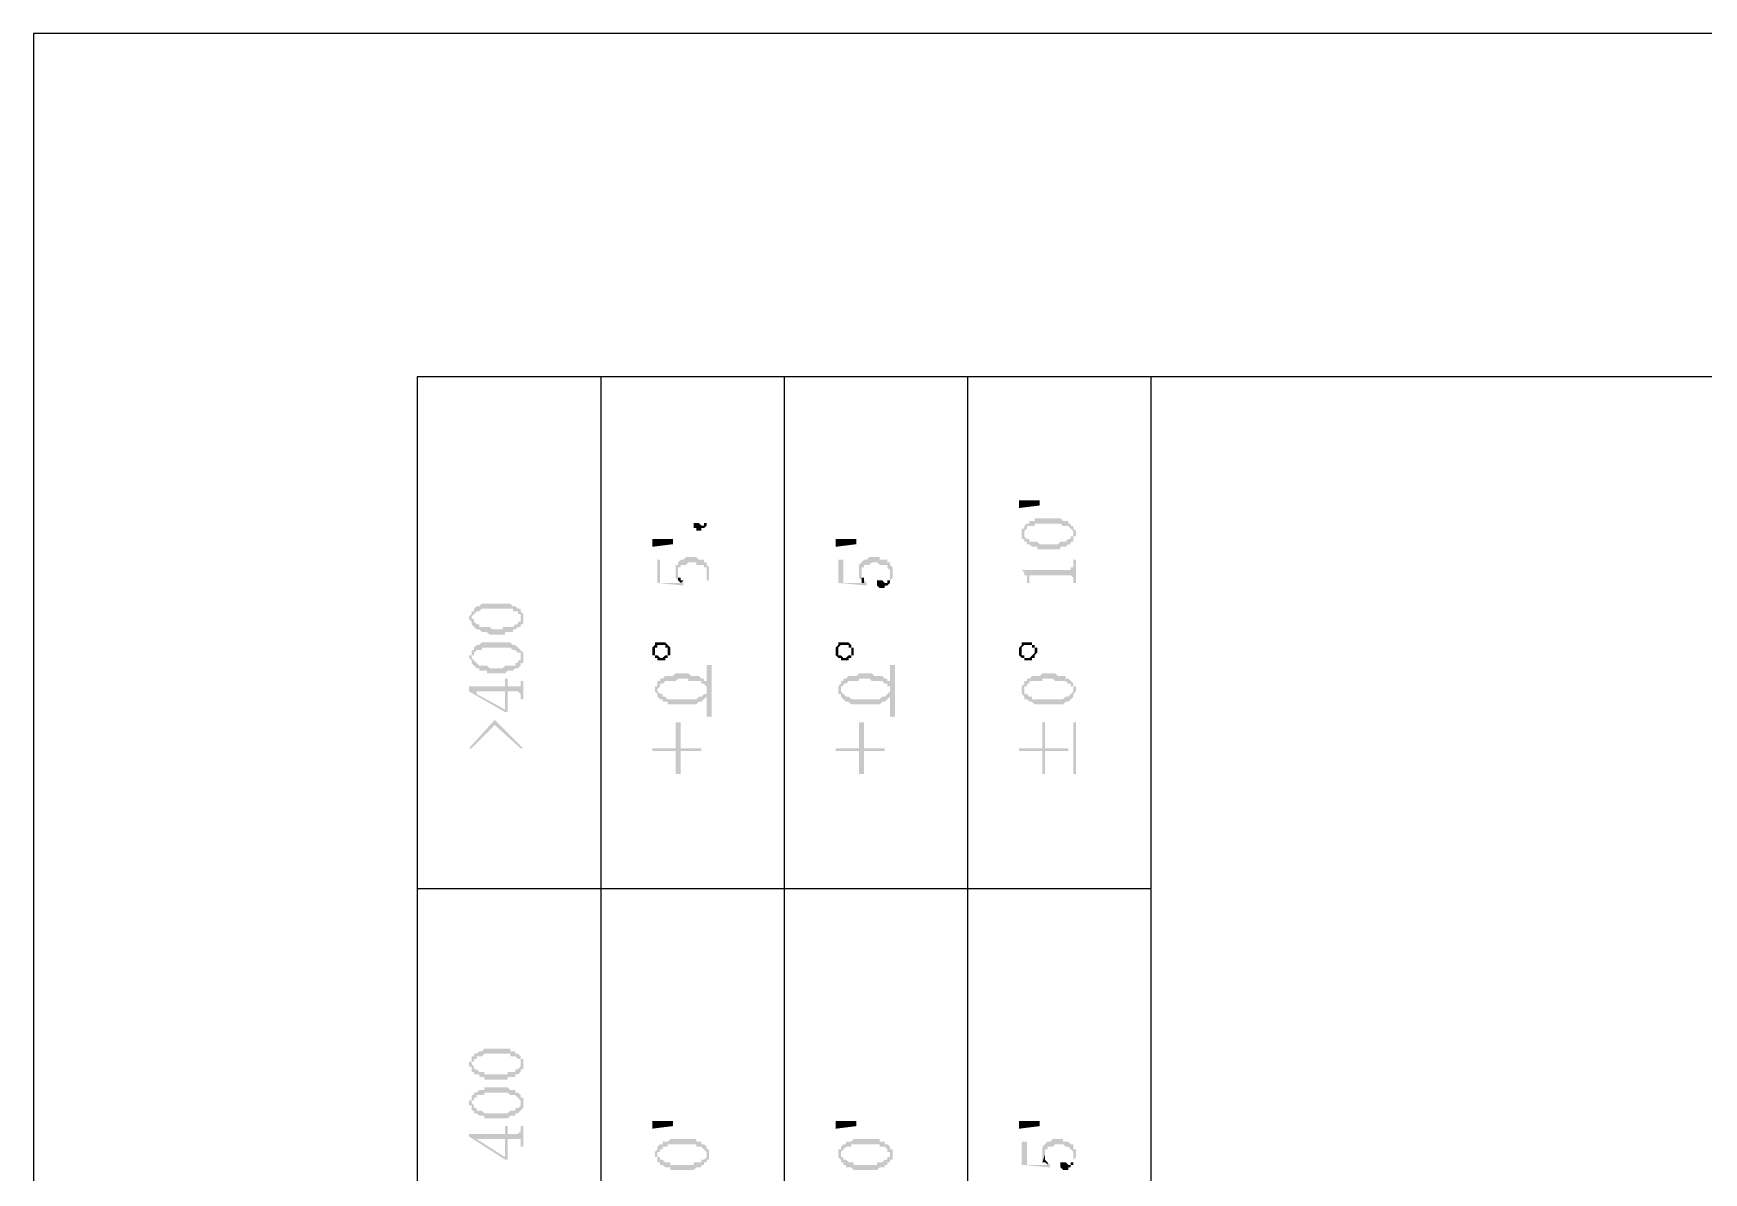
# Model space of a CAD drawing. Header units: millimetres. Extents: x 1186 to 2336, y 1181 to 1549.
# Drawn here: x 1915.52 to 1944.7, y 1528.93 to 1548.84 of the extents above; entities that cross this region are included whole.
import ezdxf

# ---------------------------------------------------------------- set-up
doc = ezdxf.new("R2010")
doc.units = ezdxf.units.MM

msp = doc.modelspace()

# ---------------------------------------------------------------- hatches: boundary and pattern name
at = {"transparency": 33554559}
for points in [[(1932.74094, 1540.67911), (1933.102, 1540.67911), (1933.102, 1540.58885), (1932.74094, 1540.54372)], [(1927.05428, 1540.23841), (1927.05428, 1540.19328), (1927.09942, 1540.19328), (1927.09942, 1540.14815), (1927.18968, 1540.14815), (1927.18968, 1540.19328), (1927.23481, 1540.19328), (1927.27995, 1540.23841), (1927.27995, 1540.41894), (1927.27995, 1540.32868), (1927.27995, 1540.28355), (1927.23481, 1540.28355), (1927.23481, 1540.23841), (1927.18968, 1540.23841), (1927.14455, 1540.28355), (1927.05428, 1540.28355)], [(1932.78607, 1540.0924), (1932.78607, 1540.04726), (1932.78607, 1540.00213), (1932.8312, 1540.00213), (1932.8312, 1539.957), (1932.8312, 1540.0924), (1932.8312, 1540.13753), (1932.8312, 1540.13753), (1932.87633, 1540.18266), (1932.87633, 1540.22779), (1933.01173, 1540.22779), (1933.01173, 1540.27292), (1933.46305, 1540.27292), (1933.50818, 1540.22779), (1933.59845, 1540.22779), (1933.64358, 1540.18266), (1933.64358, 1540.18266), (1933.68871, 1540.13753), (1933.68871, 1540.0924), (1933.68871, 1540.22779), (1933.64358, 1540.22779), (1933.64358, 1540.27292), (1933.59845, 1540.27292), (1933.59845, 1540.31806), (1933.50818, 1540.31806), (1933.46305, 1540.36319), (1933.01173, 1540.36319), (1933.01173, 1540.31806), (1932.92147, 1540.31806), (1932.92147, 1540.27292), (1932.87633, 1540.27292), (1932.8312, 1540.22779), (1932.8312, 1540.18266), (1932.78607, 1540.18266), (1932.78607, 1540.13753), (1932.78607, 1540.13753)], [(1932.8312, 1539.957), (1932.87633, 1539.957), (1932.87633, 1539.91187), (1932.92147, 1539.91187), (1932.9666, 1539.86673), (1933.05686, 1539.86673), (1933.05686, 1539.8216), (1933.46305, 1539.8216), (1933.46305, 1539.86673), (1933.55332, 1539.86673), (1933.59845, 1539.91187), (1933.64358, 1539.91187), (1933.64358, 1539.957), (1933.68871, 1539.957), (1933.68871, 1540.00213), (1933.68871, 1540.04726), (1933.73385, 1540.04726), (1933.73385, 1540.0924), (1933.73385, 1540.13753), (1933.73385, 1540.13753), (1933.68871, 1540.18266), (1933.68871, 1540.22779), (1933.68871, 1540.0924), (1933.68871, 1540.04726), (1933.64358, 1540.04726), (1933.64358, 1540.00213), (1933.59845, 1540.00213), (1933.55332, 1539.957), (1933.46305, 1539.957), (1933.41792, 1539.91187), (1933.102, 1539.91187), (1933.05686, 1539.957), (1932.92147, 1539.957), (1932.92147, 1540.00213), (1932.87633, 1540.00213), (1932.8312, 1540.04726), (1932.8312, 1540.0924), (1932.8312, 1540.0924)], [(1926.33217, 1540.00213), (1926.69323, 1540.00213), (1926.69323, 1539.91187), (1926.33217, 1539.86673)], [(1929.53655, 1540.00213), (1929.89761, 1540.00213), (1929.89761, 1539.91187), (1929.53655, 1539.86673)], [(1926.42243, 1539.64107), (1926.42243, 1539.23488), (1926.87376, 1539.18975), (1926.87376, 1539.23488), (1926.87376, 1539.28002), (1926.82862, 1539.23488), (1926.46757, 1539.23488), (1926.46757, 1539.64107)], [(1926.73836, 1539.46055), (1926.73836, 1539.37028), (1926.73836, 1539.32515), (1926.73836, 1539.32515), (1926.78349, 1539.28002), (1926.78349, 1539.41541), (1926.78349, 1539.50568), (1926.82862, 1539.50568), (1926.82862, 1539.55081), (1926.91889, 1539.55081), (1926.96402, 1539.59594), (1927.09942, 1539.59594), (1927.09942, 1539.55081), (1927.23481, 1539.55081), (1927.23481, 1539.50568), (1927.27995, 1539.50568), (1927.27995, 1539.46055), (1927.27995, 1539.41541), (1927.27995, 1539.28002), (1927.32508, 1539.28002), (1927.32508, 1539.32515), (1927.32508, 1539.41541), (1927.32508, 1539.46055), (1927.32508, 1539.50568), (1927.27995, 1539.55081), (1927.27995, 1539.59594), (1927.23481, 1539.59594), (1927.23481, 1539.64107), (1927.14455, 1539.64107), (1927.09942, 1539.68621), (1926.91889, 1539.68621), (1926.87376, 1539.64107), (1926.82862, 1539.64107), (1926.78349, 1539.59594), (1926.78349, 1539.55081), (1926.73836, 1539.55081), (1926.73836, 1539.50568)], [(1929.58169, 1539.64107), (1929.58169, 1539.23488), (1930.07814, 1539.18975), (1930.07814, 1539.23488), (1930.07814, 1539.23488), (1930.03301, 1539.28002), (1930.03301, 1539.23488), (1929.67195, 1539.23488), (1929.67195, 1539.64107)], [(1929.94274, 1539.46055), (1929.94274, 1539.37028), (1929.94274, 1539.32515), (1929.94274, 1539.32515), (1929.98788, 1539.28002), (1929.98788, 1539.41541), (1929.98788, 1539.50568), (1930.03301, 1539.50568), (1930.03301, 1539.55081), (1930.12327, 1539.55081), (1930.1684, 1539.59594), (1930.25867, 1539.59594), (1930.3038, 1539.55081), (1930.4392, 1539.55081), (1930.4392, 1539.50568), (1930.4392, 1539.50568), (1930.48433, 1539.46055), (1930.48433, 1539.41541), (1930.48433, 1539.28002), (1930.48433, 1539.28002), (1930.52946, 1539.32515), (1930.52946, 1539.41541), (1930.52946, 1539.46055), (1930.52946, 1539.50568), (1930.48433, 1539.55081), (1930.48433, 1539.59594), (1930.4392, 1539.59594), (1930.4392, 1539.64107), (1930.3038, 1539.64107), (1930.3038, 1539.68621), (1930.12327, 1539.68621), (1930.07814, 1539.64107), (1930.03301, 1539.64107), (1929.98788, 1539.59594), (1929.98788, 1539.59594), (1929.94274, 1539.55081), (1929.94274, 1539.50568)], [(1932.78607, 1539.46055), (1932.78607, 1539.46055), (1932.8312, 1539.41541), (1932.8312, 1539.37028), (1932.87633, 1539.37028), (1932.87633, 1539.32515), (1932.87633, 1539.23488), (1932.92147, 1539.23488), (1932.92147, 1539.32515), (1932.92147, 1539.37028), (1933.64358, 1539.37028), (1933.68871, 1539.32515), (1933.68871, 1539.23488), (1933.73385, 1539.23488), (1933.73385, 1539.64107), (1933.68871, 1539.64107), (1933.68871, 1539.55081), (1933.68871, 1539.50568), (1933.64358, 1539.50568), (1933.64358, 1539.46055), (1933.59845, 1539.46055)], [(1926.78349, 1539.28002), (1926.78349, 1539.28002), (1926.82862, 1539.23488), (1926.82862, 1539.23488), (1926.87376, 1539.28002), (1926.82862, 1539.28002), (1926.82862, 1539.32515), (1926.78349, 1539.32515), (1926.78349, 1539.37028), (1926.78349, 1539.41541)], [(1929.98788, 1539.28002), (1929.98788, 1539.23488), (1930.03301, 1539.23488), (1930.03301, 1539.28002), (1930.03301, 1539.32515), (1929.98788, 1539.32515), (1929.98788, 1539.37028), (1929.98788, 1539.41541)], [(1930.25867, 1539.23488), (1930.25867, 1539.18975), (1930.25867, 1539.18975), (1930.3038, 1539.14462), (1930.39406, 1539.14462), (1930.39406, 1539.18975), (1930.4392, 1539.18975), (1930.48433, 1539.23488), (1930.48433, 1539.41541), (1930.48433, 1539.32515), (1930.48433, 1539.28002), (1930.4392, 1539.28002), (1930.4392, 1539.23488), (1930.39406, 1539.23488), (1930.34893, 1539.28002), (1930.25867, 1539.28002)], [(1923.12779, 1538.60303), (1923.12779, 1538.60303), (1923.17292, 1538.5579), (1923.17292, 1538.51277), (1923.17292, 1538.64817), (1923.17292, 1538.64817), (1923.21805, 1538.6933), (1923.21805, 1538.6933), (1923.26318, 1538.73843), (1923.30831, 1538.73843), (1923.35345, 1538.78356), (1923.89503, 1538.78356), (1923.89503, 1538.73843), (1923.9853, 1538.73843), (1923.9853, 1538.6933), (1924.03043, 1538.6933), (1924.03043, 1538.64817), (1924.03043, 1538.60303), (1924.03043, 1538.78356), (1923.9853, 1538.78356), (1923.94016, 1538.82869), (1923.89503, 1538.82869), (1923.8499, 1538.87383), (1923.35345, 1538.87383), (1923.30831, 1538.82869), (1923.26318, 1538.82869), (1923.21805, 1538.78356), (1923.21805, 1538.73843), (1923.17292, 1538.73843), (1923.17292, 1538.6933), (1923.17292, 1538.6933), (1923.12779, 1538.64817)], [(1923.17292, 1538.51277), (1923.21805, 1538.46764), (1923.21805, 1538.46764), (1923.26318, 1538.42251), (1923.30831, 1538.42251), (1923.35345, 1538.37737), (1923.44371, 1538.37737), (1923.48884, 1538.33224), (1923.75964, 1538.33224), (1923.75964, 1538.37737), (1923.89503, 1538.37737), (1923.89503, 1538.42251), (1923.94016, 1538.42251), (1923.9853, 1538.46764), (1924.03043, 1538.46764), (1924.03043, 1538.51277), (1924.07556, 1538.51277), (1924.07556, 1538.5579), (1924.07556, 1538.60303), (1924.07556, 1538.64817), (1924.07556, 1538.6933), (1924.07556, 1538.6933), (1924.03043, 1538.73843), (1924.03043, 1538.60303), (1924.03043, 1538.5579), (1923.9853, 1538.5579), (1923.9853, 1538.51277), (1923.94016, 1538.51277), (1923.89503, 1538.46764), (1923.7145, 1538.46764), (1923.7145, 1538.42251), (1923.53397, 1538.42251), (1923.48884, 1538.46764), (1923.30831, 1538.46764), (1923.30831, 1538.51277), (1923.26318, 1538.51277), (1923.21805, 1538.5579), (1923.21805, 1538.60303), (1923.17292, 1538.60303)], [(1923.12779, 1537.92605), (1923.12779, 1537.92605), (1923.17292, 1537.88092), (1923.17292, 1537.83579), (1923.17292, 1537.92605), (1923.17292, 1537.97118), (1923.21805, 1537.97118), (1923.21805, 1538.01632), (1923.21805, 1538.01632), (1923.26318, 1538.06145), (1923.35345, 1538.06145), (1923.35345, 1538.10658), (1923.8499, 1538.10658), (1923.89503, 1538.06145), (1923.94016, 1538.06145), (1923.9853, 1538.01632), (1924.03043, 1538.01632), (1924.03043, 1537.97118), (1924.03043, 1537.92605), (1924.03043, 1538.06145), (1924.03043, 1538.06145), (1923.9853, 1538.10658), (1923.9853, 1538.10658), (1923.94016, 1538.15171), (1923.89503, 1538.15171), (1923.8499, 1538.19684), (1923.35345, 1538.19684), (1923.30831, 1538.15171), (1923.26318, 1538.15171), (1923.21805, 1538.10658), (1923.21805, 1538.06145), (1923.17292, 1538.06145), (1923.17292, 1538.01632), (1923.17292, 1537.97118), (1923.12779, 1537.97118)], [(1926.33217, 1538.06145), (1926.33217, 1538.01632), (1926.33217, 1537.97118), (1926.3773, 1537.97118), (1926.3773, 1537.92605), (1926.3773, 1538.06145), (1926.3773, 1538.10658), (1926.42243, 1538.10658), (1926.42243, 1538.15171), (1926.55783, 1538.15171), (1926.55783, 1538.10658), (1926.60296, 1538.10658), (1926.60296, 1537.92605), (1926.60296, 1537.97118), (1926.64809, 1537.97118), (1926.64809, 1538.01632), (1926.64809, 1538.06145), (1926.64809, 1538.10658), (1926.64809, 1538.10658), (1926.60296, 1538.15171), (1926.60296, 1538.15171), (1926.55783, 1538.19684), (1926.3773, 1538.19684), (1926.3773, 1538.15171), (1926.3773, 1538.15171), (1926.33217, 1538.10658), (1926.33217, 1538.10658)], [(1929.53655, 1538.06145), (1929.53655, 1538.01632), (1929.53655, 1537.97118), (1929.53655, 1537.97118), (1929.58169, 1537.92605), (1929.58169, 1538.06145), (1929.58169, 1538.10658), (1929.58169, 1538.10658), (1929.62682, 1538.15171), (1929.76221, 1538.15171), (1929.76221, 1538.10658), (1929.80735, 1538.10658), (1929.80735, 1537.92605), (1929.80735, 1537.97118), (1929.85248, 1537.97118), (1929.85248, 1538.01632), (1929.85248, 1538.06145), (1929.85248, 1538.10658), (1929.80735, 1538.10658), (1929.80735, 1538.15171), (1929.80735, 1538.15171), (1929.76221, 1538.19684), (1929.58169, 1538.19684), (1929.58169, 1538.15171), (1929.58169, 1538.15171), (1929.53655, 1538.10658), (1929.53655, 1538.10658)], [(1932.74094, 1538.06145), (1932.74094, 1538.01632), (1932.74094, 1537.97118), (1932.74094, 1537.97118), (1932.78607, 1537.92605), (1932.78607, 1538.06145), (1932.78607, 1538.10658), (1932.78607, 1538.10658), (1932.8312, 1538.15171), (1932.9666, 1538.15171), (1932.9666, 1538.10658), (1933.01173, 1538.10658), (1933.01173, 1537.92605), (1933.01173, 1537.97118), (1933.01173, 1537.97118), (1933.05686, 1538.01632), (1933.05686, 1538.06145), (1933.05686, 1538.10658), (1933.01173, 1538.10658), (1933.01173, 1538.15171), (1932.9666, 1538.15171), (1932.9666, 1538.19684), (1932.78607, 1538.19684), (1932.78607, 1538.15171), (1932.78607, 1538.15171), (1932.74094, 1538.10658), (1932.74094, 1538.10658)], [(1923.17292, 1537.83579), (1923.21805, 1537.79065), (1923.21805, 1537.79065), (1923.26318, 1537.74552), (1923.30831, 1537.74552), (1923.30831, 1537.70039), (1923.44371, 1537.70039), (1923.44371, 1537.65526), (1923.75964, 1537.65526), (1923.80477, 1537.70039), (1923.89503, 1537.70039), (1923.94016, 1537.74552), (1923.9853, 1537.74552), (1924.03043, 1537.79065), (1924.03043, 1537.83579), (1924.07556, 1537.83579), (1924.07556, 1537.88092), (1924.07556, 1537.92605), (1924.07556, 1537.97118), (1924.07556, 1538.01632), (1924.07556, 1538.01632), (1924.03043, 1538.06145), (1924.03043, 1537.92605), (1924.03043, 1537.88092), (1923.9853, 1537.88092), (1923.9853, 1537.83579), (1923.94016, 1537.83579), (1923.94016, 1537.79065), (1923.75964, 1537.79065), (1923.7145, 1537.74552), (1923.48884, 1537.74552), (1923.44371, 1537.79065), (1923.30831, 1537.79065), (1923.26318, 1537.83579), (1923.26318, 1537.83579), (1923.21805, 1537.88092), (1923.21805, 1537.88092), (1923.17292, 1537.92605), (1923.17292, 1537.92605)], [(1926.3773, 1537.92605), (1926.42243, 1537.92605), (1926.42243, 1537.88092), (1926.55783, 1537.88092), (1926.55783, 1537.92605), (1926.60296, 1537.92605), (1926.60296, 1538.06145), (1926.60296, 1538.01632), (1926.60296, 1537.97118), (1926.55783, 1537.97118), (1926.5127, 1537.92605), (1926.46757, 1537.92605), (1926.42243, 1537.97118), (1926.3773, 1537.97118), (1926.3773, 1538.06145), (1926.3773, 1538.06145)], [(1929.58169, 1537.92605), (1929.62682, 1537.92605), (1929.62682, 1537.88092), (1929.76221, 1537.88092), (1929.76221, 1537.92605), (1929.80735, 1537.92605), (1929.80735, 1538.06145), (1929.80735, 1538.01632), (1929.80735, 1537.97118), (1929.76221, 1537.97118), (1929.71708, 1537.92605), (1929.67195, 1537.92605), (1929.62682, 1537.97118), (1929.58169, 1537.97118), (1929.58169, 1538.06145), (1929.58169, 1538.06145)], [(1932.78607, 1537.92605), (1932.8312, 1537.92605), (1932.8312, 1537.88092), (1932.9666, 1537.88092), (1932.9666, 1537.92605), (1933.01173, 1537.92605), (1933.01173, 1538.06145), (1933.01173, 1538.01632), (1933.01173, 1538.01632), (1932.9666, 1537.97118), (1932.9666, 1537.97118), (1932.92147, 1537.92605), (1932.8312, 1537.92605), (1932.8312, 1537.97118), (1932.78607, 1537.97118), (1932.78607, 1538.06145), (1932.78607, 1538.06145)], [(1923.12779, 1537.4296), (1923.12779, 1537.33933), (1923.75964, 1536.97828), (1923.80477, 1536.97828), (1923.80477, 1537.33933), (1923.9853, 1537.33933), (1924.03043, 1537.2942), (1924.03043, 1537.20394), (1924.07556, 1537.20394), (1924.07556, 1537.51986), (1924.03043, 1537.51986), (1924.03043, 1537.47473), (1924.03043, 1537.4296), (1923.80477, 1537.4296), (1923.80477, 1537.56499), (1923.75964, 1537.56499), (1923.75964, 1537.02341), (1923.26318, 1537.2942), (1923.26318, 1537.33933)], [(1926.3773, 1537.38447), (1926.3773, 1537.33933), (1926.3773, 1537.33933), (1926.42243, 1537.2942), (1926.42243, 1537.24907), (1926.42243, 1537.38447), (1926.42243, 1537.38447), (1926.46757, 1537.4296), (1926.46757, 1537.47473), (1926.5127, 1537.47473), (1926.55783, 1537.51986), (1926.73836, 1537.51986), (1926.78349, 1537.56499), (1926.96402, 1537.56499), (1926.96402, 1537.51986), (1927.18968, 1537.51986), (1927.18968, 1537.47473), (1927.23481, 1537.47473), (1927.27995, 1537.4296), (1927.27995, 1537.38447), (1927.27995, 1537.51986), (1927.23481, 1537.51986), (1927.23481, 1537.56499), (1927.18968, 1537.56499), (1927.14455, 1537.61013), (1927.00915, 1537.61013), (1926.96402, 1537.65526), (1926.73836, 1537.65526), (1926.69323, 1537.61013), (1926.55783, 1537.61013), (1926.5127, 1537.56499), (1926.46757, 1537.56499), (1926.46757, 1537.51986), (1926.42243, 1537.51986), (1926.42243, 1537.47473), (1926.42243, 1537.4296), (1926.3773, 1537.4296)], [(1927.37021, 1536.89863), (1927.37021, 1537.80128), (1927.27995, 1537.80128), (1927.27995, 1536.89863)], [(1929.58169, 1537.38447), (1929.58169, 1537.33933), (1929.58169, 1537.2942), (1929.62682, 1537.2942), (1929.62682, 1537.24907), (1929.62682, 1537.38447), (1929.62682, 1537.4296), (1929.67195, 1537.4296), (1929.67195, 1537.47473), (1929.71708, 1537.47473), (1929.76221, 1537.51986), (1929.94274, 1537.51986), (1929.94274, 1537.56499), (1930.12327, 1537.56499), (1930.1684, 1537.51986), (1930.34893, 1537.51986), (1930.39406, 1537.47473), (1930.4392, 1537.47473), (1930.4392, 1537.4296), (1930.48433, 1537.4296), (1930.48433, 1537.38447), (1930.48433, 1537.51986), (1930.4392, 1537.51986), (1930.4392, 1537.56499), (1930.39406, 1537.56499), (1930.34893, 1537.61013), (1930.21354, 1537.61013), (1930.1684, 1537.65526), (1929.94274, 1537.65526), (1929.89761, 1537.61013), (1929.76221, 1537.61013), (1929.71708, 1537.56499), (1929.67195, 1537.56499), (1929.67195, 1537.51986), (1929.62682, 1537.51986), (1929.62682, 1537.47473), (1929.62682, 1537.47473), (1929.58169, 1537.4296)], [(1930.57459, 1536.89863), (1930.57459, 1537.80128), (1930.48433, 1537.80128), (1930.48433, 1536.89863)], [(1932.78607, 1537.38447), (1932.78607, 1537.33933), (1932.78607, 1537.2942), (1932.78607, 1537.2942), (1932.8312, 1537.24907), (1932.8312, 1537.38447), (1932.8312, 1537.4296), (1932.87633, 1537.4296), (1932.87633, 1537.47473), (1932.92147, 1537.47473), (1932.92147, 1537.51986), (1933.14713, 1537.51986), (1933.14713, 1537.56499), (1933.32766, 1537.56499), (1933.37279, 1537.51986), (1933.55332, 1537.51986), (1933.59845, 1537.47473), (1933.64358, 1537.47473), (1933.64358, 1537.4296), (1933.68871, 1537.4296), (1933.68871, 1537.38447), (1933.68871, 1537.47473), (1933.64358, 1537.51986), (1933.64358, 1537.51986), (1933.59845, 1537.56499), (1933.55332, 1537.56499), (1933.55332, 1537.61013), (1933.41792, 1537.61013), (1933.37279, 1537.65526), (1933.14713, 1537.65526), (1933.102, 1537.61013), (1932.9666, 1537.61013), (1932.92147, 1537.56499), (1932.87633, 1537.56499), (1932.87633, 1537.51986), (1932.8312, 1537.51986), (1932.8312, 1537.47473), (1932.8312, 1537.47473), (1932.78607, 1537.4296)], [(1923.12779, 1537.4296), (1923.26318, 1537.33933), (1923.75964, 1537.33933), (1923.75964, 1537.02341), (1923.75964, 1537.4296)], [(1926.42243, 1537.24907), (1926.46757, 1537.20394), (1926.5127, 1537.20394), (1926.5127, 1537.1588), (1926.60296, 1537.1588), (1926.60296, 1537.11367), (1927.09942, 1537.11367), (1927.14455, 1537.1588), (1927.18968, 1537.1588), (1927.23481, 1537.20394), (1927.23481, 1537.20394), (1927.27995, 1537.24907), (1927.27995, 1537.2942), (1927.32508, 1537.2942), (1927.32508, 1537.33933), (1927.32508, 1537.38447), (1927.32508, 1537.4296), (1927.32508, 1537.4296), (1927.27995, 1537.47473), (1927.27995, 1537.33933), (1927.27995, 1537.2942), (1927.23481, 1537.2942), (1927.18968, 1537.24907), (1927.14455, 1537.24907), (1927.09942, 1537.20394), (1926.60296, 1537.20394), (1926.55783, 1537.24907), (1926.5127, 1537.24907), (1926.5127, 1537.2942), (1926.46757, 1537.2942), (1926.42243, 1537.33933), (1926.42243, 1537.38447)], [(1929.62682, 1537.24907), (1929.67195, 1537.20394), (1929.67195, 1537.20394), (1929.71708, 1537.1588), (1929.76221, 1537.1588), (1929.80735, 1537.11367), (1930.3038, 1537.11367), (1930.34893, 1537.1588), (1930.39406, 1537.1588), (1930.4392, 1537.20394), (1930.4392, 1537.20394), (1930.48433, 1537.24907), (1930.48433, 1537.2942), (1930.52946, 1537.2942), (1930.52946, 1537.33933), (1930.52946, 1537.38447), (1930.52946, 1537.4296), (1930.52946, 1537.4296), (1930.48433, 1537.47473), (1930.48433, 1537.33933), (1930.48433, 1537.33933), (1930.4392, 1537.2942), (1930.4392, 1537.2942), (1930.39406, 1537.24907), (1930.34893, 1537.24907), (1930.3038, 1537.20394), (1929.80735, 1537.20394), (1929.76221, 1537.24907), (1929.71708, 1537.24907), (1929.67195, 1537.2942), (1929.67195, 1537.2942), (1929.62682, 1537.33933), (1929.62682, 1537.38447)], [(1932.8312, 1537.24907), (1932.8312, 1537.20394), (1932.87633, 1537.20394), (1932.92147, 1537.1588), (1932.9666, 1537.1588), (1933.01173, 1537.11367), (1933.50818, 1537.11367), (1933.55332, 1537.1588), (1933.59845, 1537.1588), (1933.64358, 1537.20394), (1933.64358, 1537.20394), (1933.68871, 1537.24907), (1933.68871, 1537.2942), (1933.68871, 1537.2942), (1933.73385, 1537.33933), (1933.73385, 1537.38447), (1933.73385, 1537.4296), (1933.68871, 1537.4296), (1933.68871, 1537.47473), (1933.68871, 1537.33933), (1933.68871, 1537.33933), (1933.64358, 1537.2942), (1933.64358, 1537.2942), (1933.59845, 1537.24907), (1933.55332, 1537.24907), (1933.50818, 1537.20394), (1932.9666, 1537.20394), (1932.9666, 1537.24907), (1932.92147, 1537.24907), (1932.87633, 1537.2942), (1932.8312, 1537.2942), (1932.8312, 1537.33933), (1932.8312, 1537.38447)], [(1923.12779, 1536.34643), (1923.17292, 1536.34643), (1923.57911, 1536.75261), (1924.03043, 1536.34643), (1924.07556, 1536.34643), (1923.57911, 1536.84288)], [(1926.33217, 1536.34643), (1926.33217, 1536.30129), (1926.73836, 1536.30129), (1926.73836, 1535.8951), (1926.82862, 1535.8951), (1926.82862, 1536.30129), (1927.18968, 1536.30129), (1927.18968, 1536.34643), (1926.82862, 1536.34643), (1926.82862, 1536.79775), (1926.73836, 1536.79775), (1926.73836, 1536.34643)], [(1929.53655, 1536.34643), (1929.53655, 1536.30129), (1929.94274, 1536.30129), (1929.94274, 1535.8951), (1930.03301, 1535.8951), (1930.03301, 1536.30129), (1930.39406, 1536.30129), (1930.39406, 1536.34643), (1930.03301, 1536.34643), (1930.03301, 1536.79775), (1929.94274, 1536.79775), (1929.94274, 1536.34643)], [(1932.74094, 1536.34643), (1932.74094, 1536.30129), (1933.14713, 1536.30129), (1933.14713, 1535.8951), (1933.19226, 1535.8951), (1933.19226, 1536.30129), (1933.59845, 1536.30129), (1933.59845, 1536.34643), (1933.19226, 1536.34643), (1933.19226, 1536.79775), (1933.14713, 1536.79775), (1933.14713, 1536.34643)], [(1933.73385, 1535.8951), (1933.73385, 1536.79775), (1933.68871, 1536.79775), (1933.68871, 1535.8951)], [(1923.12779, 1530.82889), (1923.12779, 1530.78376), (1923.17292, 1530.78376), (1923.17292, 1530.73863), (1923.17292, 1530.6935), (1923.17292, 1530.82889), (1923.17292, 1530.87402), (1923.21805, 1530.87402), (1923.21805, 1530.91916), (1923.26318, 1530.91916), (1923.26318, 1530.96429), (1923.35345, 1530.96429), (1923.39858, 1531.00942), (1923.8499, 1531.00942), (1923.8499, 1530.96429), (1923.94016, 1530.96429), (1923.9853, 1530.91916), (1924.03043, 1530.91916), (1924.03043, 1530.87402), (1924.03043, 1530.82889), (1924.03043, 1530.96429), (1924.03043, 1530.96429), (1923.9853, 1531.00942), (1923.94016, 1531.00942), (1923.94016, 1531.05455), (1923.8499, 1531.05455), (1923.8499, 1531.09969), (1923.39858, 1531.09969), (1923.35345, 1531.05455), (1923.30831, 1531.05455), (1923.26318, 1531.00942), (1923.21805, 1531.00942), (1923.21805, 1530.96429), (1923.17292, 1530.96429), (1923.17292, 1530.91916), (1923.17292, 1530.87402), (1923.12779, 1530.87402)], [(1923.17292, 1530.6935), (1923.21805, 1530.6935), (1923.21805, 1530.64836), (1923.30831, 1530.64836), (1923.30831, 1530.60323), (1923.39858, 1530.60323), (1923.39858, 1530.5581), (1923.80477, 1530.5581), (1923.80477, 1530.60323), (1923.94016, 1530.60323), (1923.94016, 1530.64836), (1923.9853, 1530.64836), (1924.03043, 1530.6935), (1924.03043, 1530.73863), (1924.07556, 1530.73863), (1924.07556, 1530.78376), (1924.07556, 1530.82889), (1924.07556, 1530.87402), (1924.07556, 1530.91916), (1924.03043, 1530.91916), (1924.03043, 1530.96429), (1924.03043, 1530.82889), (1924.03043, 1530.78376), (1924.03043, 1530.78376), (1923.9853, 1530.73863), (1923.94016, 1530.73863), (1923.94016, 1530.6935), (1923.80477, 1530.6935), (1923.80477, 1530.64836), (1923.39858, 1530.64836), (1923.39858, 1530.6935), (1923.30831, 1530.6935), (1923.26318, 1530.73863), (1923.21805, 1530.73863), (1923.21805, 1530.78376), (1923.21805, 1530.78376), (1923.17292, 1530.82889), (1923.17292, 1530.82889)], [(1923.12779, 1530.15191), (1923.12779, 1530.10678), (1923.17292, 1530.10678), (1923.17292, 1530.06165), (1923.17292, 1530.01651), (1923.17292, 1530.15191), (1923.17292, 1530.19704), (1923.21805, 1530.19704), (1923.21805, 1530.24217), (1923.26318, 1530.24217), (1923.26318, 1530.28731), (1923.39858, 1530.28731), (1923.39858, 1530.33244), (1923.80477, 1530.33244), (1923.8499, 1530.28731), (1923.94016, 1530.28731), (1923.9853, 1530.24217), (1923.9853, 1530.24217), (1924.03043, 1530.19704), (1924.03043, 1530.15191), (1924.03043, 1530.28731), (1924.03043, 1530.28731), (1923.9853, 1530.33244), (1923.94016, 1530.33244), (1923.94016, 1530.37757), (1923.8499, 1530.37757), (1923.80477, 1530.4227), (1923.39858, 1530.4227), (1923.39858, 1530.37757), (1923.30831, 1530.37757), (1923.26318, 1530.33244), (1923.21805, 1530.33244), (1923.21805, 1530.28731), (1923.17292, 1530.28731), (1923.17292, 1530.24217), (1923.17292, 1530.19704), (1923.12779, 1530.19704)], [(1923.17292, 1530.01651), (1923.21805, 1530.01651), (1923.21805, 1529.97138), (1923.26318, 1529.97138), (1923.30831, 1529.92625), (1923.39858, 1529.92625), (1923.39858, 1529.88112), (1923.80477, 1529.88112), (1923.8499, 1529.92625), (1923.94016, 1529.92625), (1923.94016, 1529.97138), (1923.9853, 1529.97138), (1924.03043, 1530.01651), (1924.03043, 1530.01651), (1924.07556, 1530.06165), (1924.07556, 1530.10678), (1924.07556, 1530.15191), (1924.07556, 1530.19704), (1924.07556, 1530.24217), (1924.03043, 1530.24217), (1924.03043, 1530.28731), (1924.03043, 1530.15191), (1924.03043, 1530.10678), (1924.03043, 1530.10678), (1923.9853, 1530.06165), (1923.94016, 1530.06165), (1923.94016, 1530.01651), (1923.8499, 1530.01651), (1923.80477, 1529.97138), (1923.39858, 1529.97138), (1923.35345, 1530.01651), (1923.26318, 1530.01651), (1923.26318, 1530.06165), (1923.21805, 1530.06165), (1923.21805, 1530.10678), (1923.21805, 1530.10678), (1923.17292, 1530.15191), (1923.17292, 1530.15191)], [(1923.12779, 1529.61032), (1923.12779, 1529.56519), (1923.75964, 1529.159), (1923.80477, 1529.159), (1923.80477, 1529.52006), (1924.03043, 1529.52006), (1924.03043, 1529.47493), (1924.03043, 1529.38466), (1924.07556, 1529.38466), (1924.07556, 1529.74572), (1924.03043, 1529.74572), (1924.03043, 1529.70059), (1924.03043, 1529.65546), (1924.03043, 1529.65546), (1923.9853, 1529.61032), (1923.80477, 1529.61032), (1923.80477, 1529.74572), (1923.75964, 1529.74572), (1923.75964, 1529.20413), (1923.26318, 1529.52006), (1923.26318, 1529.52006)], [(1926.33217, 1529.83598), (1926.69323, 1529.83598), (1926.69323, 1529.74572), (1926.33217, 1529.70059)], [(1929.53655, 1529.83598), (1929.89761, 1529.83598), (1929.89761, 1529.74572), (1929.53655, 1529.70059)], [(1932.74094, 1529.83598), (1933.102, 1529.83598), (1933.102, 1529.74572), (1932.74094, 1529.70059)], [(1923.12779, 1529.61032), (1923.26318, 1529.52006), (1923.75964, 1529.52006), (1923.75964, 1529.20413), (1923.75964, 1529.61032)], [(1926.3773, 1529.24927), (1926.3773, 1529.20413), (1926.42243, 1529.20413), (1926.42243, 1529.159), (1926.42243, 1529.11387), (1926.42243, 1529.24927), (1926.42243, 1529.2944), (1926.46757, 1529.2944), (1926.46757, 1529.33953), (1926.5127, 1529.33953), (1926.5127, 1529.38466), (1926.60296, 1529.38466), (1926.60296, 1529.42979), (1927.09942, 1529.42979), (1927.09942, 1529.38466), (1927.18968, 1529.38466), (1927.23481, 1529.33953), (1927.23481, 1529.33953), (1927.27995, 1529.2944), (1927.27995, 1529.24927), (1927.27995, 1529.38466), (1927.27995, 1529.38466), (1927.23481, 1529.42979), (1927.18968, 1529.42979), (1927.18968, 1529.47493), (1927.09942, 1529.47493), (1927.09942, 1529.52006), (1926.64809, 1529.52006), (1926.60296, 1529.47493), (1926.5127, 1529.47493), (1926.5127, 1529.42979), (1926.46757, 1529.42979), (1926.42243, 1529.38466), (1926.42243, 1529.33953), (1926.42243, 1529.33953), (1926.3773, 1529.2944), (1926.3773, 1529.2944)], [(1926.42243, 1529.11387), (1926.46757, 1529.11387), (1926.46757, 1529.06874), (1926.5127, 1529.06874), (1926.55783, 1529.02361), (1926.64809, 1529.02361), (1926.64809, 1528.97847), (1927.05428, 1528.97847), (1927.09942, 1529.02361), (1927.18968, 1529.02361), (1927.18968, 1529.06874), (1927.23481, 1529.06874), (1927.23481, 1529.11387), (1927.27995, 1529.11387), (1927.27995, 1529.159), (1927.32508, 1529.159), (1927.32508, 1529.24927), (1927.32508, 1529.2944), (1927.32508, 1529.33953), (1927.27995, 1529.33953), (1927.27995, 1529.38466), (1927.27995, 1529.24927), (1927.27995, 1529.20413), (1927.27995, 1529.20413), (1927.23481, 1529.159), (1927.18968, 1529.159), (1927.18968, 1529.11387), (1927.05428, 1529.11387), (1927.05428, 1529.06874), (1926.64809, 1529.06874), (1926.64809, 1529.11387), (1926.55783, 1529.11387), (1926.5127, 1529.159), (1926.46757, 1529.159), (1926.46757, 1529.20413), (1926.42243, 1529.20413), (1926.42243, 1529.24927), (1926.42243, 1529.24927)], [(1929.58169, 1529.24927), (1929.58169, 1529.20413), (1929.58169, 1529.20413), (1929.62682, 1529.159), (1929.62682, 1529.11387), (1929.62682, 1529.24927), (1929.62682, 1529.2944), (1929.62682, 1529.2944), (1929.67195, 1529.33953), (1929.67195, 1529.33953), (1929.71708, 1529.38466), (1929.80735, 1529.38466), (1929.80735, 1529.42979), (1930.3038, 1529.42979), (1930.3038, 1529.38466), (1930.39406, 1529.38466), (1930.4392, 1529.33953), (1930.4392, 1529.2944), (1930.48433, 1529.2944), (1930.48433, 1529.24927), (1930.48433, 1529.38466), (1930.48433, 1529.38466), (1930.4392, 1529.42979), (1930.39406, 1529.42979), (1930.39406, 1529.47493), (1930.3038, 1529.47493), (1930.3038, 1529.52006), (1929.85248, 1529.52006), (1929.80735, 1529.47493), (1929.71708, 1529.47493), (1929.71708, 1529.42979), (1929.67195, 1529.42979), (1929.62682, 1529.38466), (1929.62682, 1529.33953), (1929.58169, 1529.33953), (1929.58169, 1529.2944), (1929.58169, 1529.2944)], [(1929.62682, 1529.11387), (1929.67195, 1529.11387), (1929.67195, 1529.06874), (1929.71708, 1529.06874), (1929.71708, 1529.02361), (1929.80735, 1529.02361), (1929.85248, 1528.97847), (1930.25867, 1528.97847), (1930.3038, 1529.02361), (1930.39406, 1529.02361), (1930.39406, 1529.06874), (1930.4392, 1529.06874), (1930.4392, 1529.11387), (1930.48433, 1529.11387), (1930.48433, 1529.159), (1930.52946, 1529.159), (1930.52946, 1529.24927), (1930.52946, 1529.2944), (1930.52946, 1529.33953), (1930.48433, 1529.33953), (1930.48433, 1529.38466), (1930.48433, 1529.24927), (1930.48433, 1529.20413), (1930.4392, 1529.20413), (1930.4392, 1529.159), (1930.39406, 1529.159), (1930.34893, 1529.11387), (1930.25867, 1529.11387), (1930.25867, 1529.06874), (1929.85248, 1529.06874), (1929.85248, 1529.11387), (1929.76221, 1529.11387), (1929.71708, 1529.159), (1929.67195, 1529.159), (1929.67195, 1529.20413), (1929.62682, 1529.20413), (1929.62682, 1529.24927), (1929.62682, 1529.24927)], [(1932.78607, 1529.47493), (1932.78607, 1529.06874), (1933.28252, 1529.02361), (1933.28252, 1529.06874), (1933.28252, 1529.06874), (1933.23739, 1529.11387), (1933.23739, 1529.06874), (1932.87633, 1529.06874), (1932.87633, 1529.47493)], [(1933.14713, 1529.2944), (1933.14713, 1529.24927), (1933.14713, 1529.159), (1933.14713, 1529.11387), (1933.19226, 1529.24927), (1933.19226, 1529.33953), (1933.23739, 1529.33953), (1933.23739, 1529.38466), (1933.32766, 1529.38466), (1933.37279, 1529.42979), (1933.50818, 1529.42979), (1933.55332, 1529.38466), (1933.59845, 1529.38466), (1933.64358, 1529.33953), (1933.64358, 1529.33953), (1933.68871, 1529.2944), (1933.68871, 1529.24927), (1933.68871, 1529.11387), (1933.68871, 1529.159), (1933.73385, 1529.20413), (1933.73385, 1529.24927), (1933.73385, 1529.33953), (1933.68871, 1529.33953), (1933.68871, 1529.38466), (1933.68871, 1529.42979), (1933.64358, 1529.42979), (1933.59845, 1529.47493), (1933.50818, 1529.47493), (1933.50818, 1529.52006), (1933.32766, 1529.52006), (1933.28252, 1529.47493), (1933.23739, 1529.47493), (1933.19226, 1529.42979), (1933.19226, 1529.42979), (1933.14713, 1529.38466), (1933.14713, 1529.33953)], [(1933.14713, 1529.11387), (1933.19226, 1529.11387), (1933.23739, 1529.06874), (1933.23739, 1529.11387), (1933.23739, 1529.11387), (1933.19226, 1529.159), (1933.19226, 1529.20413), (1933.19226, 1529.24927)], [(1933.46305, 1529.06874), (1933.46305, 1529.02361), (1933.46305, 1529.02361), (1933.50818, 1528.97847), (1933.59845, 1528.97847), (1933.59845, 1529.02361), (1933.64358, 1529.02361), (1933.64358, 1529.06874), (1933.68871, 1529.06874), (1933.68871, 1529.24927), (1933.68871, 1529.20413), (1933.68871, 1529.11387), (1933.64358, 1529.11387), (1933.64358, 1529.06874), (1933.59845, 1529.06874), (1933.55332, 1529.11387), (1933.46305, 1529.11387)]]:
    msp.add_hatch(color=256, dxfattribs=at).paths.add_polyline_path(points)

# ---------------------------------------------------------------- linework, layer by layer
for p, q in [((2331.48056, 1542.83599), (1922.22506, 1542.83599)), ((1922.22506, 1542.83599), (1922.22506, 1256.09504))]:
    msp.add_line(p, q)
msp.add_lwpolyline([(2335.5186, 1251.83599), (2335.5186, 1548.83599), (1915.5186, 1548.83599), (1915.5186, 1251.83599)], close=True)
for points in [[(1925.42953, 1542.83599), (1925.42953, 1468.92174)], [(1928.63391, 1542.83599), (1928.63391, 1468.92174)], [(1931.83829, 1542.83599), (1931.83829, 1468.92174)], [(1935.04268, 1542.83599), (1935.04268, 1256.09504)], [(1922.22514, 1533.89788), (1935.04268, 1533.89788)]]:
    msp.add_lwpolyline(points)

doc.saveas('drawing.dxf')
